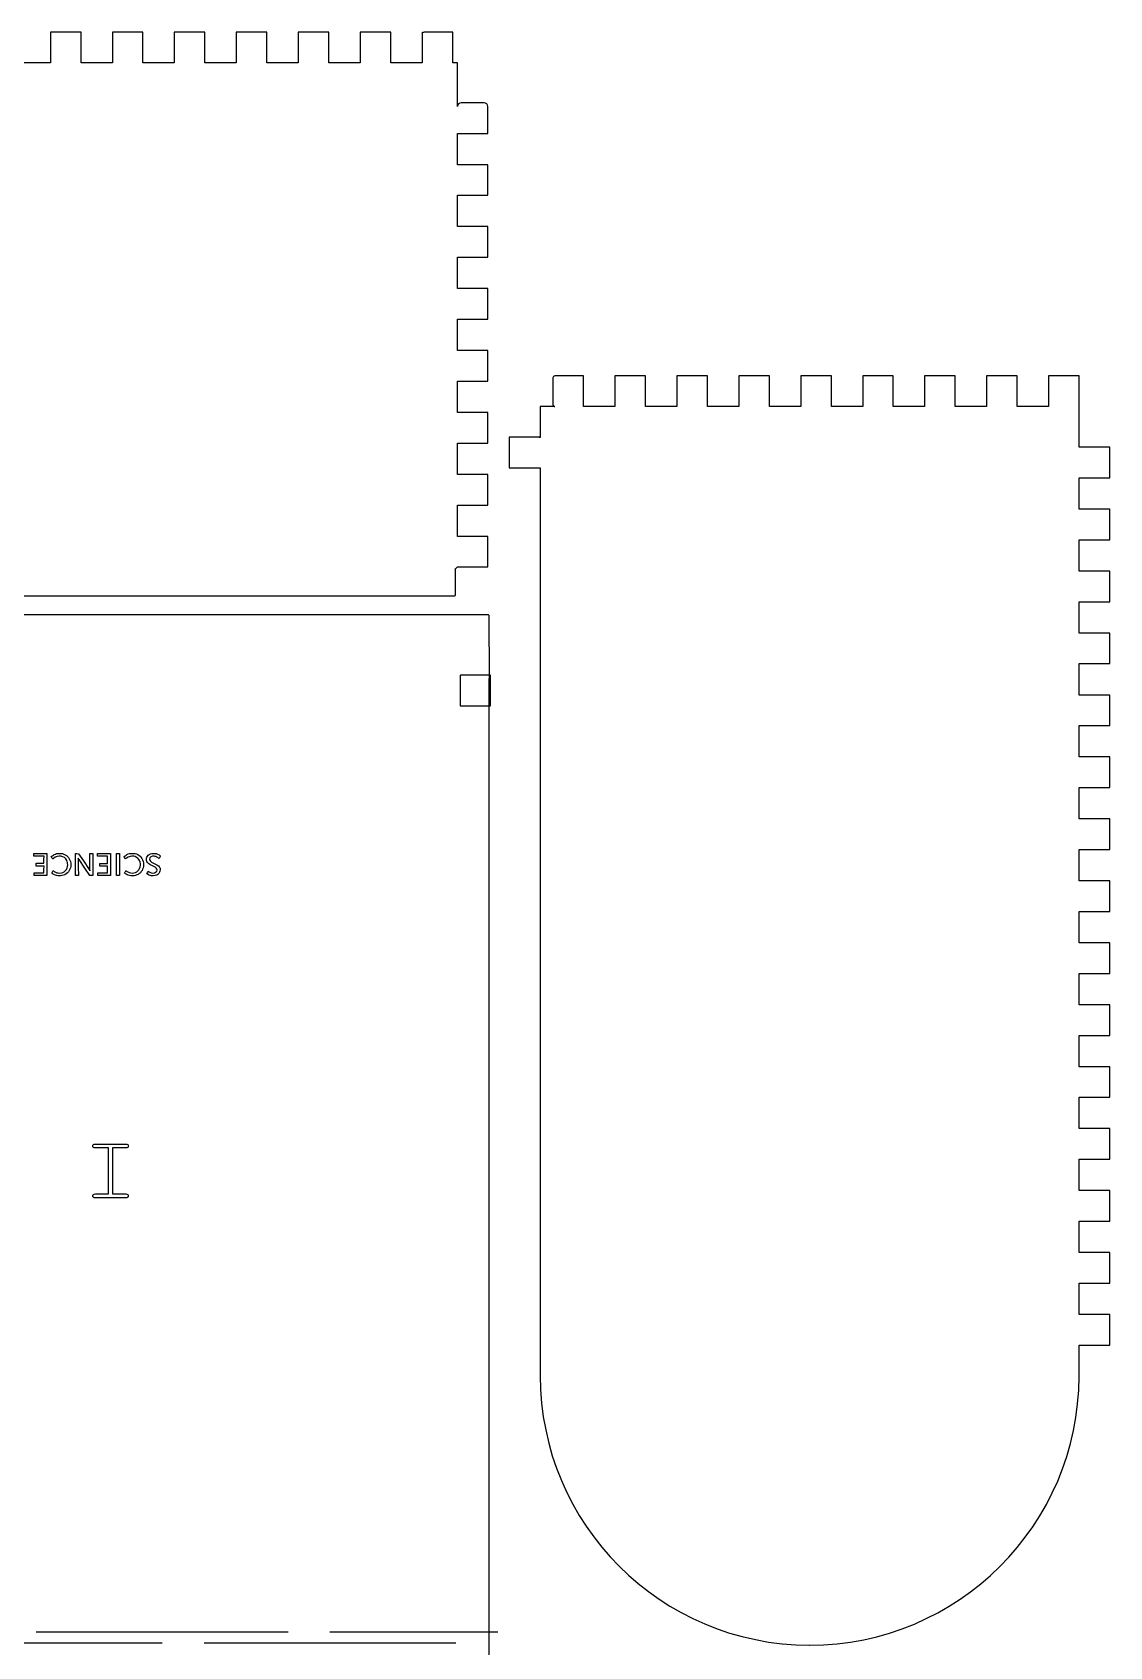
# Model space of a CAD drawing. Extents: x 4 to 392, y 13 to 534.
# Drawn here: x 229.8 to 391.4, y 291.9 to 534 of the extents above; entities that cross this region are included whole.
import ezdxf

# ---------------------------------------------------------------- set-up
doc = ezdxf.new("R2010")
doc.units = 0
doc.layers.add('Layer_1', color=7, linetype='CONTINUOUS')

msp = doc.modelspace()

# ---------------------------------------------------------------- linework, layer by layer
at = {"layer": 'Layer_1', "color": 7}
for points in [[(288.258374, 533.659527), (288.258374, 529.369348), (283.560459, 529.369348), (283.560459, 533.958734), (278.971076, 533.958734), (278.971076, 529.369348), (274.270065, 529.369348), (274.270065, 533.958734), (269.681714, 533.958734), (269.681714, 529.369348), (264.980201, 529.369348), (264.980201, 533.958734), (260.39185, 533.958734), (260.39185, 529.369348), (255.690328, 529.369348), (255.690328, 533.958734), (251.101461, 533.958734), (251.101461, 529.369348), (246.400456, 529.369348), (246.400456, 533.958734), (241.811589, 533.958734), (241.811589, 529.369348), (237.111102, 529.369348), (237.111102, 533.958734), (232.521719, 533.958734), (232.521719, 529.369348), (227.82123, 529.369348)], [(288.26147, 533.958734), (288.26147, 533.667277)], [(293.546945, 522.816262), (293.546945, 522.995578), (293.546945, 527.584445), (293.546945, 528.792641), (293.546945, 529.369348), (292.849292, 529.369348), (292.849292, 533.958734), (288.559126, 533.958734)], [(297.558584, 523.392969), (294.12416, 523.392969)], [(293.170205, 453.475275), (293.247728, 453.475275), (293.546945, 453.774481), (298.13527, 453.774481), (298.13527, 458.363348), (293.546945, 458.363348), (293.546945, 462.555859), (293.546945, 463.064354), (298.13527, 463.064354), (298.13527, 467.653737), (293.546945, 467.653737), (293.546945, 471.845213), (293.546945, 472.354226), (298.13527, 472.354226), (298.13527, 476.943609), (293.546945, 476.943609), (293.546945, 481.135085), (293.546945, 481.644099), (298.13527, 481.644099), (298.13527, 486.233998), (293.546945, 486.233998), (293.546945, 490.424958), (293.546945, 490.934487), (298.13527, 490.934487), (298.13527, 495.522838), (293.546945, 495.522838), (293.546945, 499.715346), (293.546945, 500.22436), (298.13527, 500.22436), (298.13527, 504.812708), (293.546945, 504.812708), (293.546945, 509.005219), (293.546945, 509.514229), (298.13527, 509.514229), (298.13527, 514.103099), (293.546945, 514.103099), (293.546945, 518.295089), (293.546945, 518.804102), (298.13527, 518.804102), (298.13527, 522.816262)], [(307.889093, 482.117642), (307.889093, 478.127712)], [(386.795302, 332.384693), (386.798302, 332.384693), (386.798302, 332.498384), (386.798302, 337.086735), (391.387692, 337.086735), (391.387692, 341.675087), (386.797572, 341.675087), (386.797572, 341.788249), (386.797572, 346.375568), (391.386962, 346.375568), (391.386962, 350.96495), (386.797572, 350.96495), (386.797572, 351.07761), (386.797572, 355.665432), (391.386962, 355.665432), (391.386962, 360.255341), (386.797572, 360.255341), (386.797572, 360.36748), (386.797572, 364.955831), (391.386962, 364.955831), (391.386962, 369.544698), (386.797572, 369.544698), (386.797572, 369.657352), (386.797572, 374.245704), (391.386962, 374.245704), (391.386962, 378.835087), (386.797572, 378.835087), (386.797572, 378.947225), (386.797572, 383.535576), (391.386962, 383.535576), (391.386962, 388.124441), (386.797572, 388.124441), (386.797572, 388.237614), (386.797572, 392.825446), (391.386962, 392.825446), (391.386962, 397.414313), (386.797572, 397.414313), (386.797572, 397.527486), (386.797572, 402.115835), (391.386962, 402.115835), (391.386962, 406.704186), (386.797572, 406.704186), (386.797572, 406.817359), (386.797572, 411.405193), (391.386962, 411.405193), (391.386962, 415.994053), (386.797572, 415.994053), (386.797572, 416.107223), (386.797572, 420.694543), (391.386962, 420.694543), (391.386962, 425.284443), (386.797572, 425.284443), (386.797572, 425.396583), (386.797572, 429.984933), (391.386962, 429.984933), (391.386962, 434.574323), (386.797572, 434.574323), (386.797572, 434.686973), (386.797572, 439.274803), (391.386962, 439.274803), (391.386962, 443.864193), (386.797572, 443.864193), (386.797572, 443.976333), (386.797572, 448.564683), (391.386962, 448.564683), (391.386962, 453.154063), (386.797572, 453.154063), (386.797572, 453.266723), (386.797572, 457.854553), (391.386962, 457.854553), (391.386962, 462.443413), (386.797572, 462.443413), (386.797572, 462.556593), (386.797572, 467.144943), (391.386962, 467.144943), (391.386962, 471.733293), (386.797572, 471.733293), (386.797572, 471.846463), (386.797572, 476.434292), (386.797572, 477.828522), (386.797572, 482.416872), (382.208692, 482.416872), (382.208692, 477.828522), (377.507712, 477.828522), (377.507712, 482.416872), (372.918832, 482.416872), (372.918832, 477.828522), (368.217312, 477.828522), (368.217312, 482.416872), (363.628963, 482.416872), (363.628963, 477.828522), (358.927453, 477.828522), (358.927453, 482.416872), (354.339103, 482.416872), (354.339103, 477.828522), (349.638593, 477.828522), (349.638593, 482.416872), (345.048703, 482.416872), (345.048703, 477.828522), (340.348203, 477.828522), (340.348203, 482.416872), (335.758813, 482.416872), (335.758813, 477.828522), (331.058333, 477.828522), (331.058333, 482.416872), (326.468953, 482.416872), (326.468953, 477.828522), (321.767943, 477.828522), (321.767943, 482.416872), (317.179083, 482.416872), (317.179083, 477.828522), (312.478603, 477.828522), (312.478603, 482.416872), (308.188303, 482.416852)], [(308.188303, 477.828502), (305.976023, 477.828502), (305.976023, 476.435302), (305.976023, 473.239643)], [(301.310194, 473.162143), (301.310194, 468.650273), (305.898543, 468.650273), (305.976043, 468.650273), (305.976043, 467.144943), (305.976043, 462.556593), (305.976043, 457.856103), (305.976043, 453.266723), (305.976043, 448.566233), (305.976043, 443.976333), (305.976043, 439.275843), (305.976043, 434.686973), (305.976043, 429.985963), (305.976043, 425.396583), (305.976043, 420.696093), (305.976043, 416.107223), (305.976043, 411.406223), (305.976043, 406.817359), (305.976043, 402.115835), (305.976043, 397.527486), (305.976043, 392.825965), (305.976043, 388.237614), (305.976043, 383.537124), (305.976043, 378.947225), (305.976043, 374.246735), (305.976043, 369.657352), (305.976043, 364.956863), (305.976043, 360.36748), (305.976043, 355.666993), (305.976043, 351.07761), (305.976043, 346.377129), (305.976043, 341.788249), (305.976043, 337.086735), (305.976043, 332.498384)], [(305.821023, 473.239643), (301.387694, 473.239643)], [(293.247728, 449.541148), (293.247728, 453.397762)], [(9.343099, 449.463117), (293.170205, 449.463117)], [(298.524921, 163.496596), (298.336829, 163.496596), (298.336829, 437.039586), (298.354291, 437.039586), (298.336829, 446.479321), (298.240706, 446.575439), (5.042069, 446.575439)], [(293.953464, 437.448883), (293.953464, 432.937013), (298.541804, 432.937013), (298.541804, 437.448883)], [(298.464304, 437.526383), (294.030964, 437.526383)], [(234.337725, 410.789214), (234.337955, 410.789194)], [(236.814085, 409.897496), (236.695205, 410.103274), (236.702205, 408.808946), (236.709205, 407.514606), (236.486225, 407.514606), (236.263205, 407.514606), (236.263205, 409.151646), (236.263205, 410.788684), (236.488495, 410.782684), (236.713795, 410.776684), (237.461425, 409.689316)], [(238.442435, 409.488726), (238.435435, 410.787234), (238.658175, 410.787234), (238.880925, 410.787234), (238.880485, 409.150926)], [(245.204094, 410.797151), (245.204434, 410.797193)], [(248.914674, 410.223874), (248.801164, 410.072306), (248.636794, 410.184234)], [(232.826955, 407.790096), (232.714785, 407.874796), (232.823655, 408.037656)], [(238.880485, 409.150926), (238.880485, 407.514606), (238.651175, 407.514606), (238.421875, 407.514606), (237.677415, 408.603156)], [(247.082844, 407.704706), (246.986744, 407.770806), (247.053844, 407.890726)], [(247.161134, 408.078126), (247.201234, 408.145626), (247.329094, 408.062926)], [(239.264065, 367.226681), (243.811594, 367.226681)], [(241.248434, 359.743938), (241.248434, 366.647909), (239.264065, 366.647909)], [(243.811594, 366.647909), (241.827214, 366.647909), (241.827214, 359.743938), (243.811594, 359.743938)], [(239.264065, 359.743938), (241.248434, 359.743938)], [(243.811594, 359.165166), (239.264065, 359.165166)], [(268.149331, 294.027548), (230.366071, 294.027548)], [(299.63402, 294.027548), (274.445682, 294.027548)], [(205.177734, 292.447084), (249.257331, 292.447084)], [(255.554422, 292.447084), (293.336942, 292.447084)], [(346.384953, 292.087408), (346.387953, 292.087408)]]:
    msp.add_lwpolyline(points, dxfattribs=at)
for points in [[(231.997375, 409.150926), (231.997375, 407.514606), (231.047255, 407.514606), (230.097135, 407.514606), (230.097135, 407.704356), (230.097135, 407.894106), (230.820285, 407.900106), (231.543435, 407.906106), (231.549435, 408.418116), (231.555435, 408.930136), (230.963955, 408.930136), (230.372395, 408.930136), (230.372395, 409.130376), (230.372395, 409.330626), (230.958305, 409.336626), (231.544215, 409.342626), (231.550215, 409.865196), (231.556215, 410.387754), (230.785165, 410.387754), (230.014135, 410.387754), (230.014135, 410.588344), (230.014135, 410.788924), (231.006495, 410.788924), (231.998835, 410.788924)], [(241.540834, 409.150926), (241.540834, 407.514606), (240.590704, 407.514606), (239.640585, 407.514606), (239.640585, 407.704636), (239.640585, 407.894656), (240.369014, 407.894656), (241.097444, 407.894656), (241.097444, 408.411946), (241.097444, 408.929236), (240.506254, 408.929236), (239.915065, 408.929236), (239.915065, 409.129826), (239.915065, 409.330396), (240.506254, 409.330396), (241.097444, 409.330396), (241.097444, 409.858246), (241.097444, 410.386084), (240.337344, 410.386084), (239.577245, 410.386084), (239.577245, 410.586674), (239.577245, 410.787254), (240.559034, 410.787254), (241.540834, 410.787254)], [(242.892114, 409.150926), (242.892114, 407.514606), (242.670414, 407.514606), (242.448724, 407.514606), (242.448724, 409.150926), (242.448724, 410.787254), (242.670414, 410.787254), (242.892114, 410.787254)], [(248.375964, 410.788214)]]:
    msp.add_lwpolyline(points, close=True, dxfattribs=at)
for points in [[(288.26147, 533.667277), (288.26139, 533.664279), (288.258374, 533.662527), (288.258374, 533.659527)], [(288.410298, 533.913776), (288.365901, 533.939975), (288.316873, 533.958734), (288.26147, 533.958734)], [(288.559126, 533.958734), (288.503722, 533.958734), (288.454721, 533.939975), (288.410298, 533.913776)], [(294.12416, 523.392969), (293.804411, 523.392969), (293.546919, 523.136011), (293.546945, 522.816262)], [(298.13527, 522.816262), (298.13527, 523.136011), (297.878333, 523.392969), (297.558584, 523.392969)], [(308.188303, 482.416852), (308.022653, 482.416852), (307.889093, 482.283332), (307.889093, 482.117642)], [(307.889093, 478.127712), (307.889093, 477.962062), (308.022653, 477.828502), (308.188303, 477.828502)], [(301.387694, 473.239643), (301.344694, 473.239643), (301.310194, 473.205143), (301.310194, 473.162143)], [(305.898523, 473.162143), (305.898523, 473.205143), (305.864023, 473.239643), (305.821023, 473.239643)], [(305.976023, 473.239643), (305.933023, 473.239643), (305.898523, 473.205143), (305.898523, 473.162143)], [(293.247728, 453.397762), (293.247728, 453.440749), (293.2132, 453.475275), (293.170205, 453.475275)], [(293.170205, 449.463117), (293.2132, 449.463117), (293.247728, 449.498161), (293.247728, 449.541148)], [(294.030964, 437.526383), (293.987964, 437.526383), (293.953464, 437.491883), (293.953464, 437.448883)], [(298.541804, 437.448883), (298.541804, 437.491883), (298.507304, 437.526383), (298.464304, 437.526383)], [(232.630565, 410.330154), (232.630565, 410.355454), (232.955875, 410.581154), (233.084505, 410.645214)], [(232.877855, 410.005796), (232.866955, 410.005796), (232.630565, 410.315784), (232.630565, 410.330154)], [(232.967955, 410.074396), (232.923855, 410.036696), (232.883355, 410.005796), (232.877855, 410.005796)], [(234.085435, 410.407574), (233.737835, 410.471274), (233.268035, 410.331274), (232.967955, 410.074396)], [(233.084505, 410.645214), (233.362085, 410.783404), (233.491825, 410.813033), (233.855165, 410.821213)], [(233.855165, 410.821213), (234.122505, 410.827213), (234.210865, 410.821343), (234.337725, 410.789214)], [(234.963375, 409.741846), (234.788825, 410.105494), (234.487735, 410.333804), (234.085435, 410.407574)], [(234.337955, 410.789194), (234.921835, 410.641214), (235.363895, 410.196344), (235.525525, 409.594056)], [(235.108975, 409.118996), (235.109475, 409.370166), (235.078775, 409.501476), (234.963375, 409.741846)], [(235.525525, 409.594056), (235.589425, 409.355836), (235.590025, 408.905376), (235.526525, 408.669826)], [(237.677415, 408.603156), (237.267965, 409.201856), (236.879465, 409.784316), (236.814085, 409.897496)], [(237.461425, 409.689316), (237.872625, 409.091276), (238.261555, 408.509316), (238.325725, 408.396096)], [(238.445435, 408.190226), (238.447435, 408.190216), (238.445625, 408.774546), (238.442435, 409.488726)], [(243.768144, 410.009304), (243.720044, 410.057704), (243.547834, 410.316782), (243.553044, 410.332842)], [(243.553044, 410.332842), (243.569544, 410.383542), (243.825204, 410.565272), (244.000244, 410.650692)], [(243.913744, 410.108304), (243.837544, 410.049904), (243.772044, 410.005346), (243.768144, 410.009304)], [(245.024264, 410.398774), (244.665134, 410.474574), (244.249854, 410.365974), (243.913744, 410.108304)], [(244.000244, 410.650692), (244.270614, 410.782622), (244.486654, 410.829501), (244.813124, 410.827051)], [(244.813124, 410.827051), (244.958284, 410.826321), (245.134214, 410.812451), (245.204094, 410.797151)], [(246.010494, 409.055736), (246.043894, 409.718666), (245.639794, 410.268944), (245.024264, 410.398774)], [(245.204434, 410.797193), (245.799014, 410.666534), (246.244864, 410.233644), (246.421744, 409.615316)], [(246.421744, 409.615316), (246.491244, 409.372366), (246.491744, 408.888556), (246.422484, 408.648476)], [(246.938904, 409.921466), (246.938904, 410.079744), (246.949004, 410.148054), (246.986904, 410.245414)], [(247.165694, 409.339266), (246.990964, 409.513616), (246.938904, 409.647246), (246.938904, 409.921466)], [(246.986904, 410.245414), (247.076904, 410.476854), (247.277304, 410.669014), (247.532024, 410.768014)], [(247.820964, 408.950546), (247.462524, 409.103806), (247.312504, 409.192796), (247.165694, 409.339266)], [(248.095254, 410.407324), (247.709044, 410.469024), (247.388194, 410.255554), (247.389824, 409.937996)], [(247.389824, 409.937996), (247.390564, 409.727626), (247.545334, 409.556326), (247.874974, 409.399856)], [(247.532024, 410.768014), (247.707824, 410.836313), (248.157514, 410.847113), (248.375964, 410.788214)], [(247.874974, 409.399856), (248.531554, 409.088216), (248.590054, 409.056176), (248.716734, 408.938896)], [(248.636794, 410.184234), (248.449024, 410.312094), (248.295504, 410.375334), (248.095254, 410.407324)], [(248.376044, 410.788194), (248.645114, 410.715594), (249.079954, 410.462004), (249.042544, 410.399424)], [(249.042544, 410.399424), (249.034544, 410.386224), (248.977144, 410.307224), (248.914674, 410.223874)], [(232.823655, 408.037656), (232.883555, 408.127256), (232.935105, 408.203736), (232.938265, 408.207686)], [(233.432895, 407.505036), (233.249375, 407.552136), (232.964995, 407.685886), (232.826955, 407.790096)], [(232.938265, 408.207686), (232.941265, 408.211686), (233.002465, 408.175186), (233.073915, 408.126686)], [(233.073915, 408.126686), (233.341545, 407.944936), (233.593065, 407.866676), (233.907965, 407.867136)], [(234.245785, 407.481736), (234.019655, 407.439136), (233.648895, 407.449736), (233.432895, 407.505036)], [(233.907965, 407.867136), (234.267925, 407.867656), (234.539485, 407.984546), (234.781295, 408.243036)], [(235.526525, 408.669826), (235.360995, 408.053906), (234.871545, 407.599866), (234.245785, 407.481736)], [(234.781295, 408.243036), (234.999785, 408.476606), (235.108295, 408.766686), (235.108975, 409.118996)], [(238.325725, 408.396096), (238.389925, 408.282866), (238.443755, 408.190236), (238.445435, 408.190226)], [(243.630784, 407.877356), (243.630784, 407.899256), (243.838324, 408.211166), (243.852934, 408.211166)], [(244.015084, 407.619826), (243.868014, 407.688726), (243.630784, 407.847616), (243.630784, 407.877356)], [(243.852934, 408.211166), (243.857934, 408.211166), (243.903234, 408.180266), (243.952734, 408.142566)], [(243.952734, 408.142566), (244.166334, 407.979896), (244.508044, 407.866996), (244.792014, 407.865306)], [(244.802594, 407.463876), (244.451534, 407.465876), (244.265864, 407.502476), (244.015084, 407.619826)], [(244.792014, 407.865306), (245.475614, 407.861306), (245.974904, 408.349016), (246.010494, 409.055736)], [(245.287024, 407.510576), (245.143974, 407.469376), (245.072724, 407.462476), (244.802594, 407.463876)], [(246.422484, 408.648476), (246.260684, 408.085276), (245.848404, 407.672076), (245.287024, 407.510576)], [(247.053844, 407.890726), (247.090744, 407.956626), (247.139044, 408.041006), (247.161134, 408.078126)], [(248.242564, 407.492926), (247.859984, 407.395126), (247.414694, 407.476326), (247.082844, 407.704706)], [(247.329094, 408.062926), (247.704754, 407.820126), (248.120574, 407.809346), (248.363024, 408.036226)], [(248.401424, 408.621906), (248.306224, 408.725196), (248.177244, 408.798196), (247.820964, 408.950546)], [(248.892174, 407.994146), (248.765674, 407.737186), (248.551504, 407.571946), (248.242564, 407.492926)], [(248.363024, 408.036226), (248.556914, 408.217566), (248.571314, 408.437556), (248.401424, 408.621906)], [(248.716734, 408.938896), (248.795734, 408.865796), (248.867114, 408.774676), (248.903474, 408.700626)], [(248.962274, 408.358616), (248.962274, 408.149726), (248.957274, 408.127986), (248.892174, 407.994146)], [(248.903474, 408.700626), (248.956574, 408.592526), (248.962274, 408.558946), (248.962274, 408.358616)], [(238.878185, 366.937295), (238.878185, 367.019977), (238.908051, 367.088879), (238.967785, 367.144001)], [(238.967785, 366.730589), (238.908051, 366.781116), (238.878185, 366.850018), (238.878185, 366.937295)], [(238.967785, 367.144001), (239.027518, 367.199121), (239.126278, 367.226681), (239.264065, 367.226681)], [(239.264065, 366.647909), (239.126258, 366.647909), (239.027498, 366.675469), (238.967785, 366.730589)], [(243.811594, 367.226681), (243.949394, 367.226681), (244.048151, 367.199121), (244.107864, 367.144001)], [(244.107864, 366.730589), (244.048131, 366.675469), (243.949374, 366.647909), (243.811594, 366.647909)], [(244.107864, 367.144001), (244.167598, 367.088881), (244.197464, 367.019979), (244.197464, 366.937295)], [(244.197464, 366.937295), (244.197464, 366.850019), (244.167598, 366.781117), (244.107864, 366.730589)], [(238.878185, 359.454552), (238.878185, 359.541828), (238.908051, 359.613026), (238.967785, 359.668148)], [(238.967785, 359.247846), (238.908051, 359.298373), (238.878185, 359.367275), (238.878185, 359.454552)], [(238.967785, 359.668148), (239.027518, 359.718675), (239.126278, 359.743938), (239.264065, 359.743938)], [(239.264065, 359.165166), (239.126258, 359.165166), (239.027498, 359.192726), (238.967785, 359.247846)], [(243.811594, 359.743938), (243.949394, 359.743938), (244.048151, 359.718675), (244.107864, 359.668148)], [(244.107864, 359.247846), (244.048131, 359.192726), (243.949374, 359.165166), (243.811594, 359.165166)], [(244.107864, 359.668148), (244.167598, 359.613028), (244.197464, 359.54183), (244.197464, 359.454552)], [(244.197464, 359.454552), (244.197464, 359.367276), (244.167598, 359.298374), (244.107864, 359.247846)], [(305.976043, 332.498384), (305.976043, 310.180833), (324.067613, 292.088387), (346.384953, 292.087408)], [(346.387953, 292.087408), (368.667482, 292.087408), (386.733942, 310.119344), (386.795302, 332.384693)]]:
    msp.add_open_spline(points, degree=3, dxfattribs=at)

doc.saveas('drawing.dxf')
